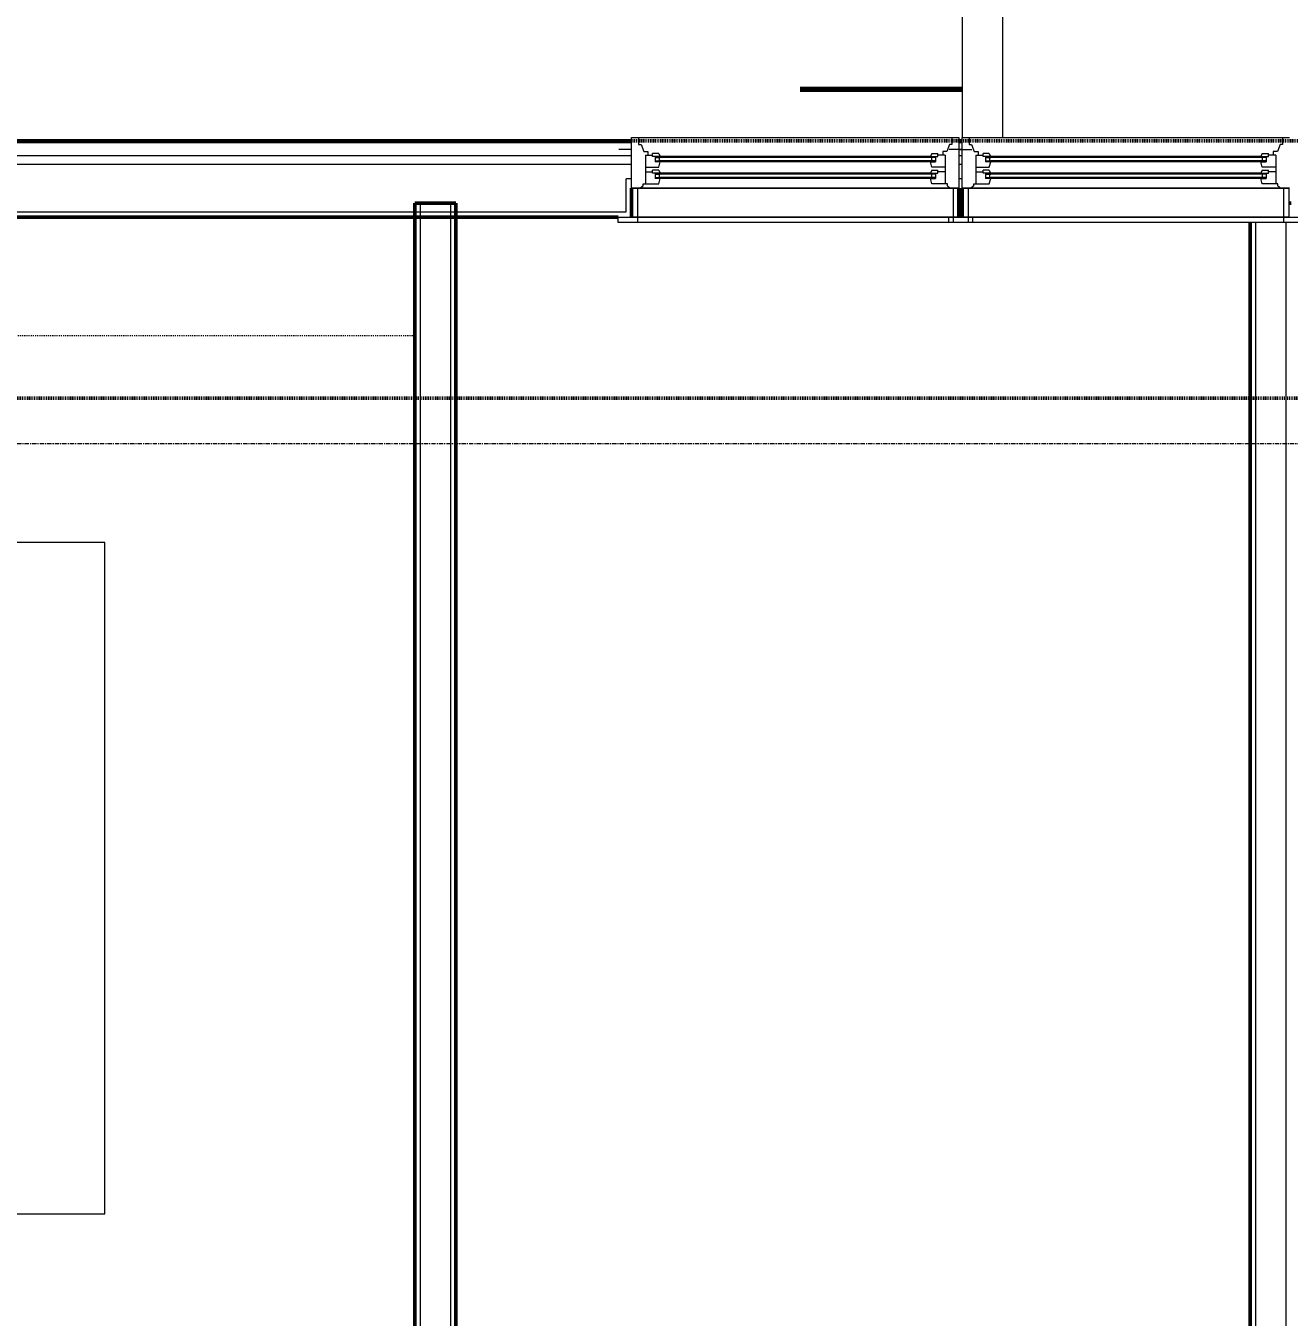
# Model space of a CAD drawing. Header units: inches. Extents: x -4217 to -1814, y 9706 to 12425.
# Drawn here: x -2439.3 to -2292.5, y 10714.7 to 10864.7 of the extents above; entities that cross this region are included whole.
import ezdxf

# ---------------------------------------------------------------- set-up
doc = ezdxf.new("R2010")
doc.units = ezdxf.units.IN
doc.header["$MEASUREMENT"] = 0
for name, pattern in [('Dash', [0.25, 0.125, -0.125]), ('Dash 1_16_', [0.125, 0.0625, -0.0625]), ('Grid Line 1_2_', [0.875, 0.5, -0.125, 0.125, -0.125])]:
    doc.linetypes.add(name, pattern=pattern)
for name, color, linetype, lineweight in [('A-ANNO-DIMS', 211, 'Continuous', 9), ('A-ANNO-DIMS-96', 211, 'Continuous', 9), ('A-AREA-1', 130, 'Continuous', 70), ('A-FLOR-HRAL-1', 7, 'Continuous', 9), ('A-GLAZ-3', 7, 'Continuous', 9), ('A-GLAZ-4', 50, 'Continuous', 20), ('A-WALL-3', 250, 'Continuous', 50), ('A-WALL-4', 10, 'Continuous', 13), ('C-PROP-LINE-2', 91, 'Dash 1_16_', 50), ('I-FURN-1', 7, 'Continuous', 9), ('I-FURN-HDLN-1', 7, 'Dash', 9), ('S-GRID-1', 1, 'Grid Line 1_2_', 9)]:
    doc.layers.add(name, color=color, linetype=linetype, lineweight=lineweight)
doc.styles.add('Century Gothic', font='ufonts.com_century-gothic.ttf', dxfattribs={"height": 9})
doc.dimstyles.new('OD__1_8__Tol__', dxfattribs={"dimscale": 12, "dimtxt": 9.397514, "dimasz": 1, "dimexe": 0.75, "dimexo": 0.5, "dimgap": 0.125, "dimtad": 1, "dimdec": 3, "dimrnd": 0.125, "dimzin": 3, "dimdsep": 46, "dimlunit": 4, "dimtxsty": 'Century Gothic', "dimblk1": 'OBLIQUE', "dimblk2": 'OBLIQUE', "dimsah": 1, "dimcen": 0.09, "dimdle": 0.75, "dimazin": 0, "dimtfac": 1, "dimtdec": 4, "dimtix": 1, "dimtmove": 0, "dimatfit": 3, "dimfxl": 1, "dimtvp": 1, "dimtfill": 1, "dimfrac": 2, "dimtolj": 1, "dimtzin": 0, "dimarcsym": 2})

# ---------------------------------------------------------------- blocks, each defined once
blk = doc.blocks.new('DIMBLOCK6-FLOOR PLAN - 2ND FLOOR')
at = {"layer": 'A-ANNO-DIMS-96'}
for p, q in [((-2513.12, 10849.14), (-2513.12, 10966.51)), ((-2070.67, 10852.95), (-2070.67, 10966.51)), ((-2513.12, 10957.51), (-2061.67, 10957.51)), ((-2513.12, 10957.51), (-2513.12, 10849.14)), ((-2070.67, 10957.51), (-2070.67, 10852.95))]:
    blk.add_line(p, q, dxfattribs=at)
at = {"layer": 'A-ANNO-DIMS-96', "lineweight": 50}
for p, q in [((-2513.12, 10957.51), (-2507.12, 10963.51)), ((-2070.67, 10957.51), (-2064.67, 10963.51)), ((-2513.12, 10957.51), (-2519.12, 10951.51)), ((-2070.67, 10957.51), (-2076.67, 10951.51))]:
    blk.add_line(p, q, dxfattribs=at)
at = {"layer": 'A-ANNO-DIMS-96', "color": 0, "insert": (-2326.13, 10970.55), "char_height": 9, "width": 82.1611, "attachment_point": 1, "line_spacing_factor": 0.984502, "style": 'Century Gothic', "bg_fill": 3, "box_fill_scale": 1.25, "bg_fill_color": 256, "bg_fill_true_color": 13158600, "bg_fill_transparency": 0}
blk.add_mtext('36\' - 10 1/2"', dxfattribs=at)
blk = doc.blocks.new('_Oblique')
at = {"color": 0, "linetype": 'ByBlock', "lineweight": -2}
blk.add_line((-0.5, -0.5), (0.5, 0.5), dxfattribs=at)

msp = doc.modelspace()

# ---------------------------------------------------------------- linework, layer by layer
at = {"layer": 'A-GLAZ-3'}
for p, q in [((-2329.34952, 10841.8894), (-2370.49796, 10841.8894)), ((-2290.94952, 10841.8894), (-2332.09796, 10841.8894))]:
    msp.add_line(p, q, dxfattribs=at)
at = {"layer": 'A-WALL-3'}
msp.add_line((-2297.07374, 10841.8894), (-2297.07374, 10704.12991), dxfattribs=at)
at = {"layer": 'A-WALL-4'}
for p, q in [((-2296.44874, 10841.8894), (-2296.44874, 10704.12991)), ((-2292.94874, 10841.8894), (-2292.94874, 10704.12991))]:
    msp.add_line(p, q, dxfattribs=at)
at = {"layer": 'C-PROP-LINE-2'}
msp.add_line((-2099.26202, 10821.4894), (-3402.04874, 10821.4894), dxfattribs=at)
at = {"layer": 'I-FURN-1'}
for p, q in [((-2430.12374, 10804.72807), (-2508.87374, 10804.72807)), ((-2430.12374, 10726.72807), (-2430.12374, 10804.72807)), ((-2508.87374, 10726.72807), (-2430.12374, 10726.72807))]:
    msp.add_line(p, q, dxfattribs=at)
at = {"layer": 'I-FURN-HDLN-1'}
msp.add_line((-2394.12374, 10828.72807), (-2508.87374, 10828.72807), dxfattribs=at)
at = {"layer": 'S-GRID-1'}
msp.add_line((-1814.20638, 10816.1894), (-4168.71446, 10816.1894), dxfattribs=at)

# ---------------------------------------------------------------- dimensions: what is measured, and where the dimension line sits
at = {"layer": 'A-ANNO-DIMS'}
dim = msp.add_linear_dim(base=(-2070.67374, 10957.51007), p1=(-2513.12374, 10843.1394), p2=(-2070.67374, 10846.9519), dimstyle='OD__1_8__Tol__', override={"dimpost": '<>', "dimfxl": 442.466425}, dxfattribs=at)
dim.commit()
dim.dimension.update_dxf_attribs({"geometry": 'DIMBLOCK6-FLOOR PLAN - 2ND FLOOR', "text_midpoint": (-2291.89874, 10964.23508)})

# ---------------------------------------------------------------- next in the draw order: linework, layer by layer
at = {"layer": 'A-AREA-1'}
msp.add_line((-2349.37374, 10857.3894), (-2330.53476, 10857.3894), dxfattribs=at)
at = {"layer": 'A-FLOR-HRAL-1'}
for p, q in [((-2330.53624, 10917.0016), (-2330.53624, 10851.7644)), ((-2325.81183, 10851.7644), (-2325.81183, 10912.27719))]:
    msp.add_line(p, q, dxfattribs=at)
at = {"layer": 'A-GLAZ-3'}
for p, q in [((-2366.21671, 10849.4519), (-2365.62296, 10849.4519)), ((-2366.21671, 10849.0769), (-2365.62296, 10849.0769)), ((-2365.74796, 10849.4519), (-2365.74796, 10849.0769)), ((-2334.22452, 10849.5769), (-2365.62296, 10849.5769)), ((-2334.22452, 10849.4519), (-2365.62296, 10849.4519)), ((-2334.22452, 10849.0769), (-2365.62296, 10849.0769)), ((-2334.22452, 10848.9519), (-2365.62296, 10848.9519)), ((-2333.63077, 10849.4519), (-2334.22452, 10849.4519)), ((-2333.63077, 10849.0769), (-2334.22452, 10849.0769)), ((-2334.09952, 10849.4519), (-2334.09952, 10849.0769)), ((-2327.81671, 10849.4519), (-2327.22296, 10849.4519)), ((-2327.81671, 10849.0769), (-2327.22296, 10849.0769)), ((-2327.34796, 10849.4519), (-2327.34796, 10849.0769)), ((-2295.82452, 10849.5769), (-2327.22296, 10849.5769)), ((-2295.82452, 10849.4519), (-2327.22296, 10849.4519)), ((-2295.82452, 10849.0769), (-2327.22296, 10849.0769)), ((-2295.82452, 10848.9519), (-2327.22296, 10848.9519)), ((-2295.23077, 10849.4519), (-2295.82452, 10849.4519)), ((-2295.23077, 10849.0769), (-2295.82452, 10849.0769)), ((-2295.69952, 10849.4519), (-2295.69952, 10849.0769)), ((-2366.21671, 10847.5144), (-2365.62296, 10847.5144)), ((-2365.74796, 10847.5144), (-2365.74796, 10847.1394)), ((-2334.22452, 10847.6394), (-2365.62296, 10847.6394)), ((-2334.22452, 10847.5144), (-2365.62296, 10847.5144)), ((-2333.63077, 10847.5144), (-2334.22452, 10847.5144)), ((-2334.09952, 10847.5144), (-2334.09952, 10847.1394)), ((-2327.81671, 10847.5144), (-2327.22296, 10847.5144)), ((-2327.34796, 10847.5144), (-2327.34796, 10847.1394)), ((-2295.82452, 10847.6394), (-2327.22296, 10847.6394)), ((-2295.82452, 10847.5144), (-2327.22296, 10847.5144)), ((-2295.23077, 10847.5144), (-2295.82452, 10847.5144)), ((-2295.69952, 10847.5144), (-2295.69952, 10847.1394)), ((-2368.87296, 10842.5144), (-2368.87296, 10845.8894)), ((-2368.87296, 10845.8894), (-2330.97452, 10845.8894)), ((-2368.24796, 10845.8894), (-2368.24796, 10842.5144)), ((-2366.21671, 10847.1394), (-2365.62296, 10847.1394)), ((-2334.22452, 10847.1394), (-2365.62296, 10847.1394)), ((-2334.22452, 10847.0144), (-2365.62296, 10847.0144)), ((-2333.63077, 10847.1394), (-2334.22452, 10847.1394)), ((-2331.59952, 10845.8894), (-2331.59952, 10842.5144)), ((-2330.97452, 10845.8894), (-2330.97452, 10842.5144)), ((-2330.47296, 10842.5144), (-2330.47296, 10845.8894)), ((-2330.47296, 10845.8894), (-2292.57452, 10845.8894)), ((-2329.84796, 10845.8894), (-2329.84796, 10842.5144)), ((-2327.81671, 10847.1394), (-2327.22296, 10847.1394)), ((-2295.82452, 10847.1394), (-2327.22296, 10847.1394)), ((-2295.82452, 10847.0144), (-2327.22296, 10847.0144)), ((-2295.23077, 10847.1394), (-2295.82452, 10847.1394)), ((-2293.19952, 10845.8894), (-2293.19952, 10842.5144)), ((-2292.57452, 10845.8894), (-2292.57452, 10842.5144)), ((-2370.49796, 10841.8894), (-2370.49796, 10842.5144)), ((-2370.49796, 10842.5144), (-2329.34952, 10842.5144)), ((-2330.97452, 10842.5144), (-2368.87296, 10842.5144)), ((-2368.24796, 10842.5144), (-2368.24796, 10841.8894)), ((-2332.09796, 10841.8894), (-2332.09796, 10842.5144)), ((-2332.09796, 10842.5144), (-2290.94952, 10842.5144)), ((-2331.59952, 10842.5144), (-2331.59952, 10841.8894)), ((-2292.57452, 10842.5144), (-2330.47296, 10842.5144)), ((-2329.84796, 10842.5144), (-2329.84796, 10841.8894)), ((-2329.34952, 10842.5144), (-2329.34952, 10841.8894)), ((-2293.19952, 10842.5144), (-2293.19952, 10841.8894))]:
    msp.add_line(p, q, dxfattribs=at)
at = {"layer": 'A-GLAZ-4'}
for p, q in [((-2368.93546, 10845.8894), (-2368.93546, 10851.7644)), ((-2368.93546, 10851.7644), (-2330.91202, 10851.7644)), ((-2368.12296, 10851.7644), (-2368.12296, 10850.9519)), ((-2331.72452, 10851.7644), (-2331.72452, 10850.9519)), ((-2330.91202, 10851.7644), (-2330.91202, 10845.8894)), ((-2330.53546, 10845.8894), (-2330.53546, 10851.7644)), ((-2330.53546, 10851.7644), (-2292.51202, 10851.7644)), ((-2329.72296, 10851.7644), (-2329.72296, 10850.9519)), ((-2293.32452, 10851.7644), (-2293.32452, 10850.9519)), ((-2368.93546, 10850.3894), (-2370.43546, 10850.3894)), ((-2368.12296, 10850.9519), (-2367.84827, 10850.9519)), ((-2367.84827, 10850.9519), (-2367.52921, 10850.1394)), ((-2331.9992, 10850.9519), (-2332.31827, 10850.1394)), ((-2330.53546, 10850.3894), (-2332.03546, 10850.3894)), ((-2331.72452, 10850.9519), (-2331.9992, 10850.9519)), ((-2330.91202, 10850.3894), (-2329.41202, 10850.3894)), ((-2329.72296, 10850.9519), (-2329.44827, 10850.9519)), ((-2329.44827, 10850.9519), (-2329.12921, 10850.1394)), ((-2293.5992, 10850.9519), (-2293.91827, 10850.1394)), ((-2293.32452, 10850.9519), (-2293.5992, 10850.9519)), ((-2367.52921, 10850.1394), (-2367.06046, 10850.1394)), ((-2367.34171, 10849.7019), (-2366.49796, 10849.7019)), ((-2367.34171, 10849.7019), (-2367.34171, 10846.3894)), ((-2367.06046, 10850.1394), (-2367.06046, 10849.7019)), ((-2365.77921, 10849.92065), (-2366.49796, 10849.92065)), ((-2366.49796, 10849.5769), (-2366.49796, 10849.92065)), ((-2365.62608, 10849.5769), (-2366.49796, 10849.5769)), ((-2366.21671, 10849.5769), (-2366.21671, 10848.9519)), ((-2365.62296, 10848.9519), (-2366.21671, 10848.9519)), ((-2365.77921, 10849.92065), (-2365.62608, 10849.5769)), ((-2365.77921, 10848.3269), (-2365.62296, 10848.9519)), ((-2334.22452, 10848.9519), (-2333.63077, 10848.9519)), ((-2334.06827, 10848.3269), (-2334.22452, 10848.9519)), ((-2334.06827, 10849.92065), (-2334.22139, 10849.5769)), ((-2334.22139, 10849.5769), (-2333.34952, 10849.5769)), ((-2334.06827, 10849.92065), (-2333.34952, 10849.92065)), ((-2333.63077, 10849.5769), (-2333.63077, 10848.9519)), ((-2333.34952, 10849.5769), (-2333.34952, 10849.92065)), ((-2332.50577, 10849.7019), (-2333.34952, 10849.7019)), ((-2332.78702, 10850.1394), (-2332.78702, 10849.7019)), ((-2332.31827, 10850.1394), (-2332.78702, 10850.1394)), ((-2332.50577, 10849.7019), (-2332.50577, 10846.3894)), ((-2329.12921, 10850.1394), (-2328.66046, 10850.1394)), ((-2328.94171, 10849.7019), (-2328.09796, 10849.7019)), ((-2328.94171, 10849.7019), (-2328.94171, 10846.3894)), ((-2328.66046, 10850.1394), (-2328.66046, 10849.7019)), ((-2327.37921, 10849.92065), (-2328.09796, 10849.92065)), ((-2328.09796, 10849.5769), (-2328.09796, 10849.92065)), ((-2327.22608, 10849.5769), (-2328.09796, 10849.5769)), ((-2327.81671, 10849.5769), (-2327.81671, 10848.9519)), ((-2327.22296, 10848.9519), (-2327.81671, 10848.9519)), ((-2327.37921, 10849.92065), (-2327.22608, 10849.5769)), ((-2327.37921, 10848.3269), (-2327.22296, 10848.9519)), ((-2295.82452, 10848.9519), (-2295.23077, 10848.9519)), ((-2295.66827, 10848.3269), (-2295.82452, 10848.9519)), ((-2295.66827, 10849.92065), (-2295.82139, 10849.5769)), ((-2295.82139, 10849.5769), (-2294.94952, 10849.5769)), ((-2295.66827, 10849.92065), (-2294.94952, 10849.92065)), ((-2295.23077, 10849.5769), (-2295.23077, 10848.9519)), ((-2294.94952, 10849.5769), (-2294.94952, 10849.92065)), ((-2294.10577, 10849.7019), (-2294.94952, 10849.7019)), ((-2294.38702, 10850.1394), (-2294.38702, 10849.7019)), ((-2293.91827, 10850.1394), (-2294.38702, 10850.1394)), ((-2294.10577, 10849.7019), (-2294.10577, 10846.3894)), ((-2367.34171, 10848.3269), (-2365.77921, 10848.3269)), ((-2367.34171, 10847.7644), (-2366.49796, 10847.7644)), ((-2365.77921, 10847.98315), (-2366.49796, 10847.98315)), ((-2366.49796, 10847.6394), (-2366.49796, 10847.98315)), ((-2365.62608, 10847.6394), (-2366.49796, 10847.6394)), ((-2366.21671, 10847.6394), (-2366.21671, 10847.0144)), ((-2365.77921, 10847.98315), (-2365.62608, 10847.6394)), ((-2334.06827, 10847.98315), (-2334.22139, 10847.6394)), ((-2334.22139, 10847.6394), (-2333.34952, 10847.6394)), ((-2332.50577, 10848.3269), (-2334.06827, 10848.3269)), ((-2334.06827, 10847.98315), (-2333.34952, 10847.98315)), ((-2333.63077, 10847.6394), (-2333.63077, 10847.0144)), ((-2333.34952, 10847.6394), (-2333.34952, 10847.98315)), ((-2332.50577, 10847.7644), (-2333.34952, 10847.7644)), ((-2328.94171, 10848.3269), (-2327.37921, 10848.3269)), ((-2328.94171, 10847.7644), (-2328.09796, 10847.7644)), ((-2327.37921, 10847.98315), (-2328.09796, 10847.98315)), ((-2328.09796, 10847.6394), (-2328.09796, 10847.98315)), ((-2327.22608, 10847.6394), (-2328.09796, 10847.6394)), ((-2327.81671, 10847.6394), (-2327.81671, 10847.0144)), ((-2327.37921, 10847.98315), (-2327.22608, 10847.6394)), ((-2295.66827, 10847.98315), (-2295.82139, 10847.6394)), ((-2295.82139, 10847.6394), (-2294.94952, 10847.6394)), ((-2294.10577, 10848.3269), (-2295.66827, 10848.3269)), ((-2295.66827, 10847.98315), (-2294.94952, 10847.98315)), ((-2295.23077, 10847.6394), (-2295.23077, 10847.0144)), ((-2294.94952, 10847.6394), (-2294.94952, 10847.98315)), ((-2294.10577, 10847.7644), (-2294.94952, 10847.7644)), ((-2330.91202, 10845.8894), (-2368.93546, 10845.8894)), ((-2367.59171, 10846.16956), (-2367.92559, 10845.8894)), ((-2367.59171, 10846.16956), (-2367.59171, 10846.3894)), ((-2367.59171, 10846.3894), (-2365.77921, 10846.3894)), ((-2365.62296, 10847.0144), (-2366.21671, 10847.0144)), ((-2365.77921, 10846.3894), (-2365.62296, 10847.0144)), ((-2334.22452, 10847.0144), (-2333.63077, 10847.0144)), ((-2334.06827, 10846.3894), (-2334.22452, 10847.0144)), ((-2332.25577, 10846.3894), (-2334.06827, 10846.3894)), ((-2332.25577, 10846.16956), (-2332.25577, 10846.3894)), ((-2332.25577, 10846.16956), (-2331.92189, 10845.8894)), ((-2292.51202, 10845.8894), (-2330.53546, 10845.8894)), ((-2329.19171, 10846.16956), (-2329.52559, 10845.8894)), ((-2329.19171, 10846.16956), (-2329.19171, 10846.3894)), ((-2329.19171, 10846.3894), (-2327.37921, 10846.3894)), ((-2327.22296, 10847.0144), (-2327.81671, 10847.0144)), ((-2327.37921, 10846.3894), (-2327.22296, 10847.0144)), ((-2295.82452, 10847.0144), (-2295.23077, 10847.0144)), ((-2295.66827, 10846.3894), (-2295.82452, 10847.0144)), ((-2293.85577, 10846.3894), (-2295.66827, 10846.3894)), ((-2293.85577, 10846.16956), (-2293.85577, 10846.3894)), ((-2293.85577, 10846.16956), (-2293.52189, 10845.8894))]:
    msp.add_line(p, q, dxfattribs=at)
at = {"layer": 'A-WALL-3'}
for p, q in [((-2368.93546, 10851.3894), (-2446.11202, 10851.3894)), ((-2330.53546, 10851.3894), (-2330.91202, 10851.3894)), ((-2368.93546, 10842.5144), (-2368.93546, 10845.8894)), ((-2330.91202, 10845.8894), (-2330.91202, 10842.5144)), ((-2330.53546, 10842.5144), (-2330.53546, 10845.8894)), ((-2389.37374, 10844.1394), (-2394.12374, 10844.1394)), ((-2394.12374, 10844.1394), (-2394.12374, 10704.12991)), ((-2389.37374, 10704.12991), (-2389.37374, 10844.1394)), ((-2292.32374, 10844.1394), (-2292.57452, 10844.1394)), ((-2444.54952, 10842.5144), (-2370.49796, 10842.5144))]:
    msp.add_line(p, q, dxfattribs=at)
at = {"layer": 'A-WALL-4'}
for p, q in [((-2368.93546, 10851.1394), (-2446.11202, 10851.1394)), ((-2330.53546, 10851.1394), (-2330.91202, 10851.1394)), ((-2368.93546, 10849.6394), (-2446.11202, 10849.6394)), ((-2330.53546, 10849.6394), (-2330.91202, 10849.6394)), ((-2368.93546, 10848.6394), (-2446.11202, 10848.6394)), ((-2330.53546, 10848.6394), (-2330.91202, 10848.6394)), ((-2369.56046, 10843.1394), (-2369.56046, 10846.9519)), ((-2368.93546, 10846.9519), (-2369.56046, 10846.9519)), ((-2330.53546, 10846.9519), (-2330.91202, 10846.9519)), ((-2445.48702, 10843.1394), (-2369.56046, 10843.1394)), ((-2393.49874, 10844.1394), (-2393.49874, 10704.12991)), ((-2389.99874, 10844.1394), (-2389.99874, 10704.12991))]:
    msp.add_line(p, q, dxfattribs=at)
at = {"layer": 'C-PROP-LINE-2'}
msp.add_line((-2067.92374, 10851.3894), (-3400.04874, 10851.3894), dxfattribs=at)

doc.saveas('drawing.dxf')
